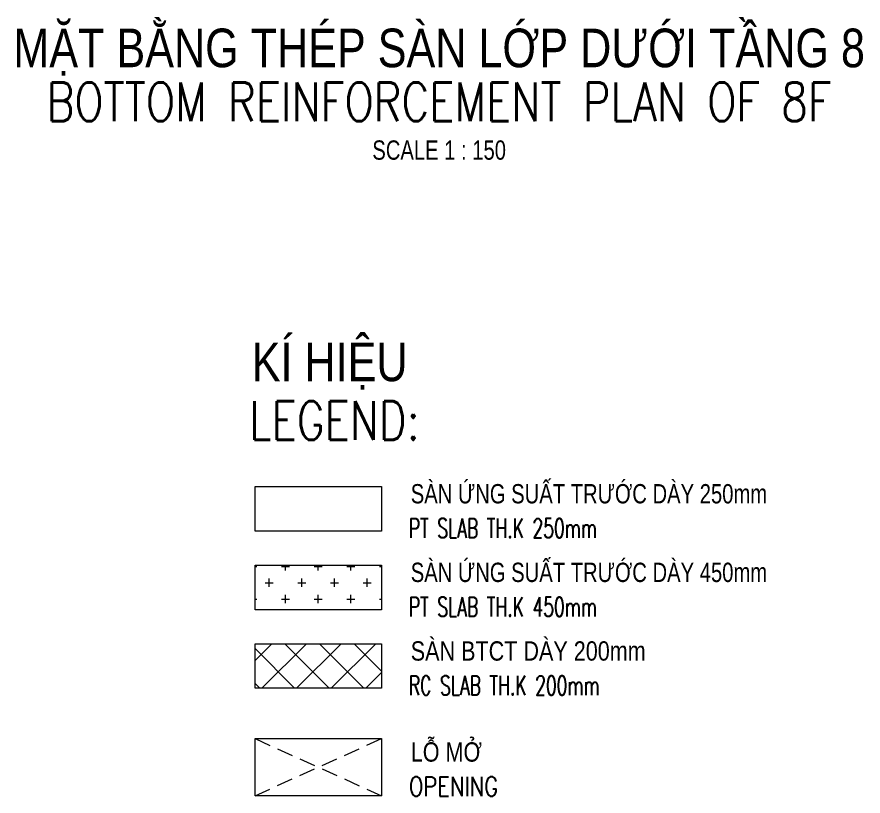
# Model space of a CAD drawing. Header units: millimetres. Extents: x 128150 to 589785, y -24154 to 43820.
# Drawn here: x 153364 to 169802, y -23033 to -7907 of the extents above; entities that cross this region are included whole.
import ezdxf
from ezdxf.enums import TextEntityAlignment as Align

# ---------------------------------------------------------------- set-up
doc = ezdxf.new("R2010")
doc.units = ezdxf.units.MM
doc.linetypes.add('DASHED2', pattern=[9.525, 6.35, -3.175])
for name, color, linetype, lineweight in [('NDC_S_ANNO', 7, 'Continuous', 20), ('NDC_S_ENG TEXT', 2, 'Continuous', 20), ('NDC_S_ENG TITLE', 3, 'Continuous', 20), ('NDC_S_HATCH MATERIAL', 8, 'Continuous', 13), ('NDC_S_OPENING', 9, 'DASHED2', 13), ('NDC_S_SLAB', 2, 'Continuous', 20), ('NDC_S_TEXT SYMBOL', 7, 'Continuous', 20), ('NDC_S_VN TEXT', 7, 'Continuous', 20), ('NDC_S_VN TITLE', 6, 'Continuous', 35)]:
    doc.layers.add(name, color=color, linetype=linetype, lineweight=lineweight)
doc.styles.add('$0$NDC_EN TXT', font='romans.shx', dxfattribs={"width": 0.8})
doc.styles.add('NDC_ANNO', font='', dxfattribs={"width": 0.8})
doc.styles.add('NDC_EN TXT', font='romans.shx', dxfattribs={"width": 0.8})
doc.styles.add('NDC_VIE TXT', font='arial.ttf', dxfattribs={"width": 0.8})
doc.styles.get('NDC_ANNO').set_extended_font_data('Dotum')

# ---------------------------------------------------------------- blocks, each defined once
blk = doc.blocks.new('Drawing name_symbol')
at = {"layer": 'NDC_S_ENG TITLE', "style": 'NDC_EN TXT', "width": 0.8}
blk.add_attdef('SECTDET1', text='', height=5, dxfattribs=at).set_placement((0, 1.01), align=Align.CENTER)
at = {"layer": 'NDC_S_TEXT SYMBOL', "lineweight": 25, "style": 'NDC_ANNO', "width": 0.8}
blk.add_attdef('SSCALE', text='', height=2.5, dxfattribs=at).set_placement((0, -4), align=Align.CENTER)
at = {"layer": 'NDC_S_VN TITLE', "style": 'NDC_VIE TXT', "width": 0.8}
blk.add_attdef('SECTDET2', text='', height=5, dxfattribs=at).set_placement((0, 7.97), align=Align.CENTER)

msp = doc.modelspace()

# ---------------------------------------------------------------- hatches: boundary and pattern name
at = {"layer": 'NDC_S_HATCH MATERIAL', "ltscale": 100}
h = msp.add_hatch(dxfattribs=at)
h.set_pattern_fill('CROSS', color=256, scale=50)
h.set_pattern_definition([(0, (-45968, -10318.45), (317.5, 317.5), [158.75, -476.25]), (90, (-45888.63, -10397.83), (-317.5, 317.5), [158.75, -476.25])])
h.paths.add_polyline_path([(157990, -18549), (157990, -19414), (160448, -19414), (160448, -18549)])
h = msp.add_hatch(dxfattribs=at)
h.set_pattern_fill('ANSI37', color=256, scale=150)
h.set_pattern_definition([(45, (-37890.18, -16243.96), (-336.7596, 336.7596), []), (135, (-37890.18, -16243.96), (-336.7596, -336.7596), [])])
h.paths.add_polyline_path([(157990, -20075), (157990, -20940), (160448, -20940), (160448, -20075)])

# ---------------------------------------------------------------- linework, layer by layer
at = {"layer": 'NDC_S_OPENING', "ltscale": 50}
for p, q in [((157990, -21918), (160448, -23026)), ((157990, -23026), (160448, -21918))]:
    msp.add_line(p, q, dxfattribs=at)
at = {"layer": 'NDC_S_SLAB'}
for points in [[(157990, -17023), (160448, -17023), (160448, -17888), (157990, -17888)], [(157990, -18549), (160448, -18549), (160448, -19414), (157990, -19414)], [(157990, -20075), (160448, -20075), (160448, -20940), (157990, -20940)], [(157990, -21918), (160448, -21918), (160448, -23026), (157990, -23026)]]:
    msp.add_lwpolyline(points, close=True, dxfattribs=at)

# ---------------------------------------------------------------- block references
at = {"layer": 'NDC_S_ANNO', "xscale": 150, "yscale": 150, "zscale": 150}
msp.add_blockref('Drawing name_symbol', (161567, -10079), dxfattribs=at).add_auto_attribs({'SECTDET1': 'BOTTOM REINFORCEMENT PLAN OF 8F', 'SECTDET2': 'MẶT BẰNG THÉP SÀN LỚP DƯỚI TẦNG 8', 'SSCALE': 'SCALE 1 : 150'})

# ---------------------------------------------------------------- texts
at = {"layer": 'NDC_S_ENG TEXT', "style": '$0$NDC_EN TXT'}
for s, height, width, p in [('LEGEND:', 750, 0.8, (157875, -16119)), ('PT SLAB TH.K 250mm', 375, 0.65, (160977, -18020)), ('PT SLAB TH.K 450mm', 375, 0.65, (160977, -19546)), ('RC SLAB TH.K 200mm', 375, 0.65, (160977, -21072)), ('OPENING', 375, 0.8, (160977, -23033))]:
    msp.add_text(s, height=height, dxfattribs=dict(at, width=width)).set_placement(p)
at = {"layer": 'NDC_S_VN TEXT', "style": 'NDC_VIE TXT', "width": 0.8}
msp.add_text('KÍ HIỆU', height=750, dxfattribs=at).set_placement((157926, -14228), align=Align.TOP_LEFT)
at = {"layer": 'NDC_S_VN TEXT', "style": 'NDC_VIE TXT'}
for s, width, p in [('SÀN ỨNG SUẤT TRƯỚC DÀY 250mm', 0.75, (161015, -17351)), ('SÀN ỨNG SUẤT TRƯỚC DÀY 450mm', 0.75, (161015, -18877)), ('SÀN BTCT DÀY 200mm', 0.8, (161015, -20403)), ('LỖ MỞ', 0.8, (161015, -22364))]:
    msp.add_text(s, height=375, dxfattribs=dict(at, width=width)).set_placement(p)

doc.saveas('drawing.dxf')
